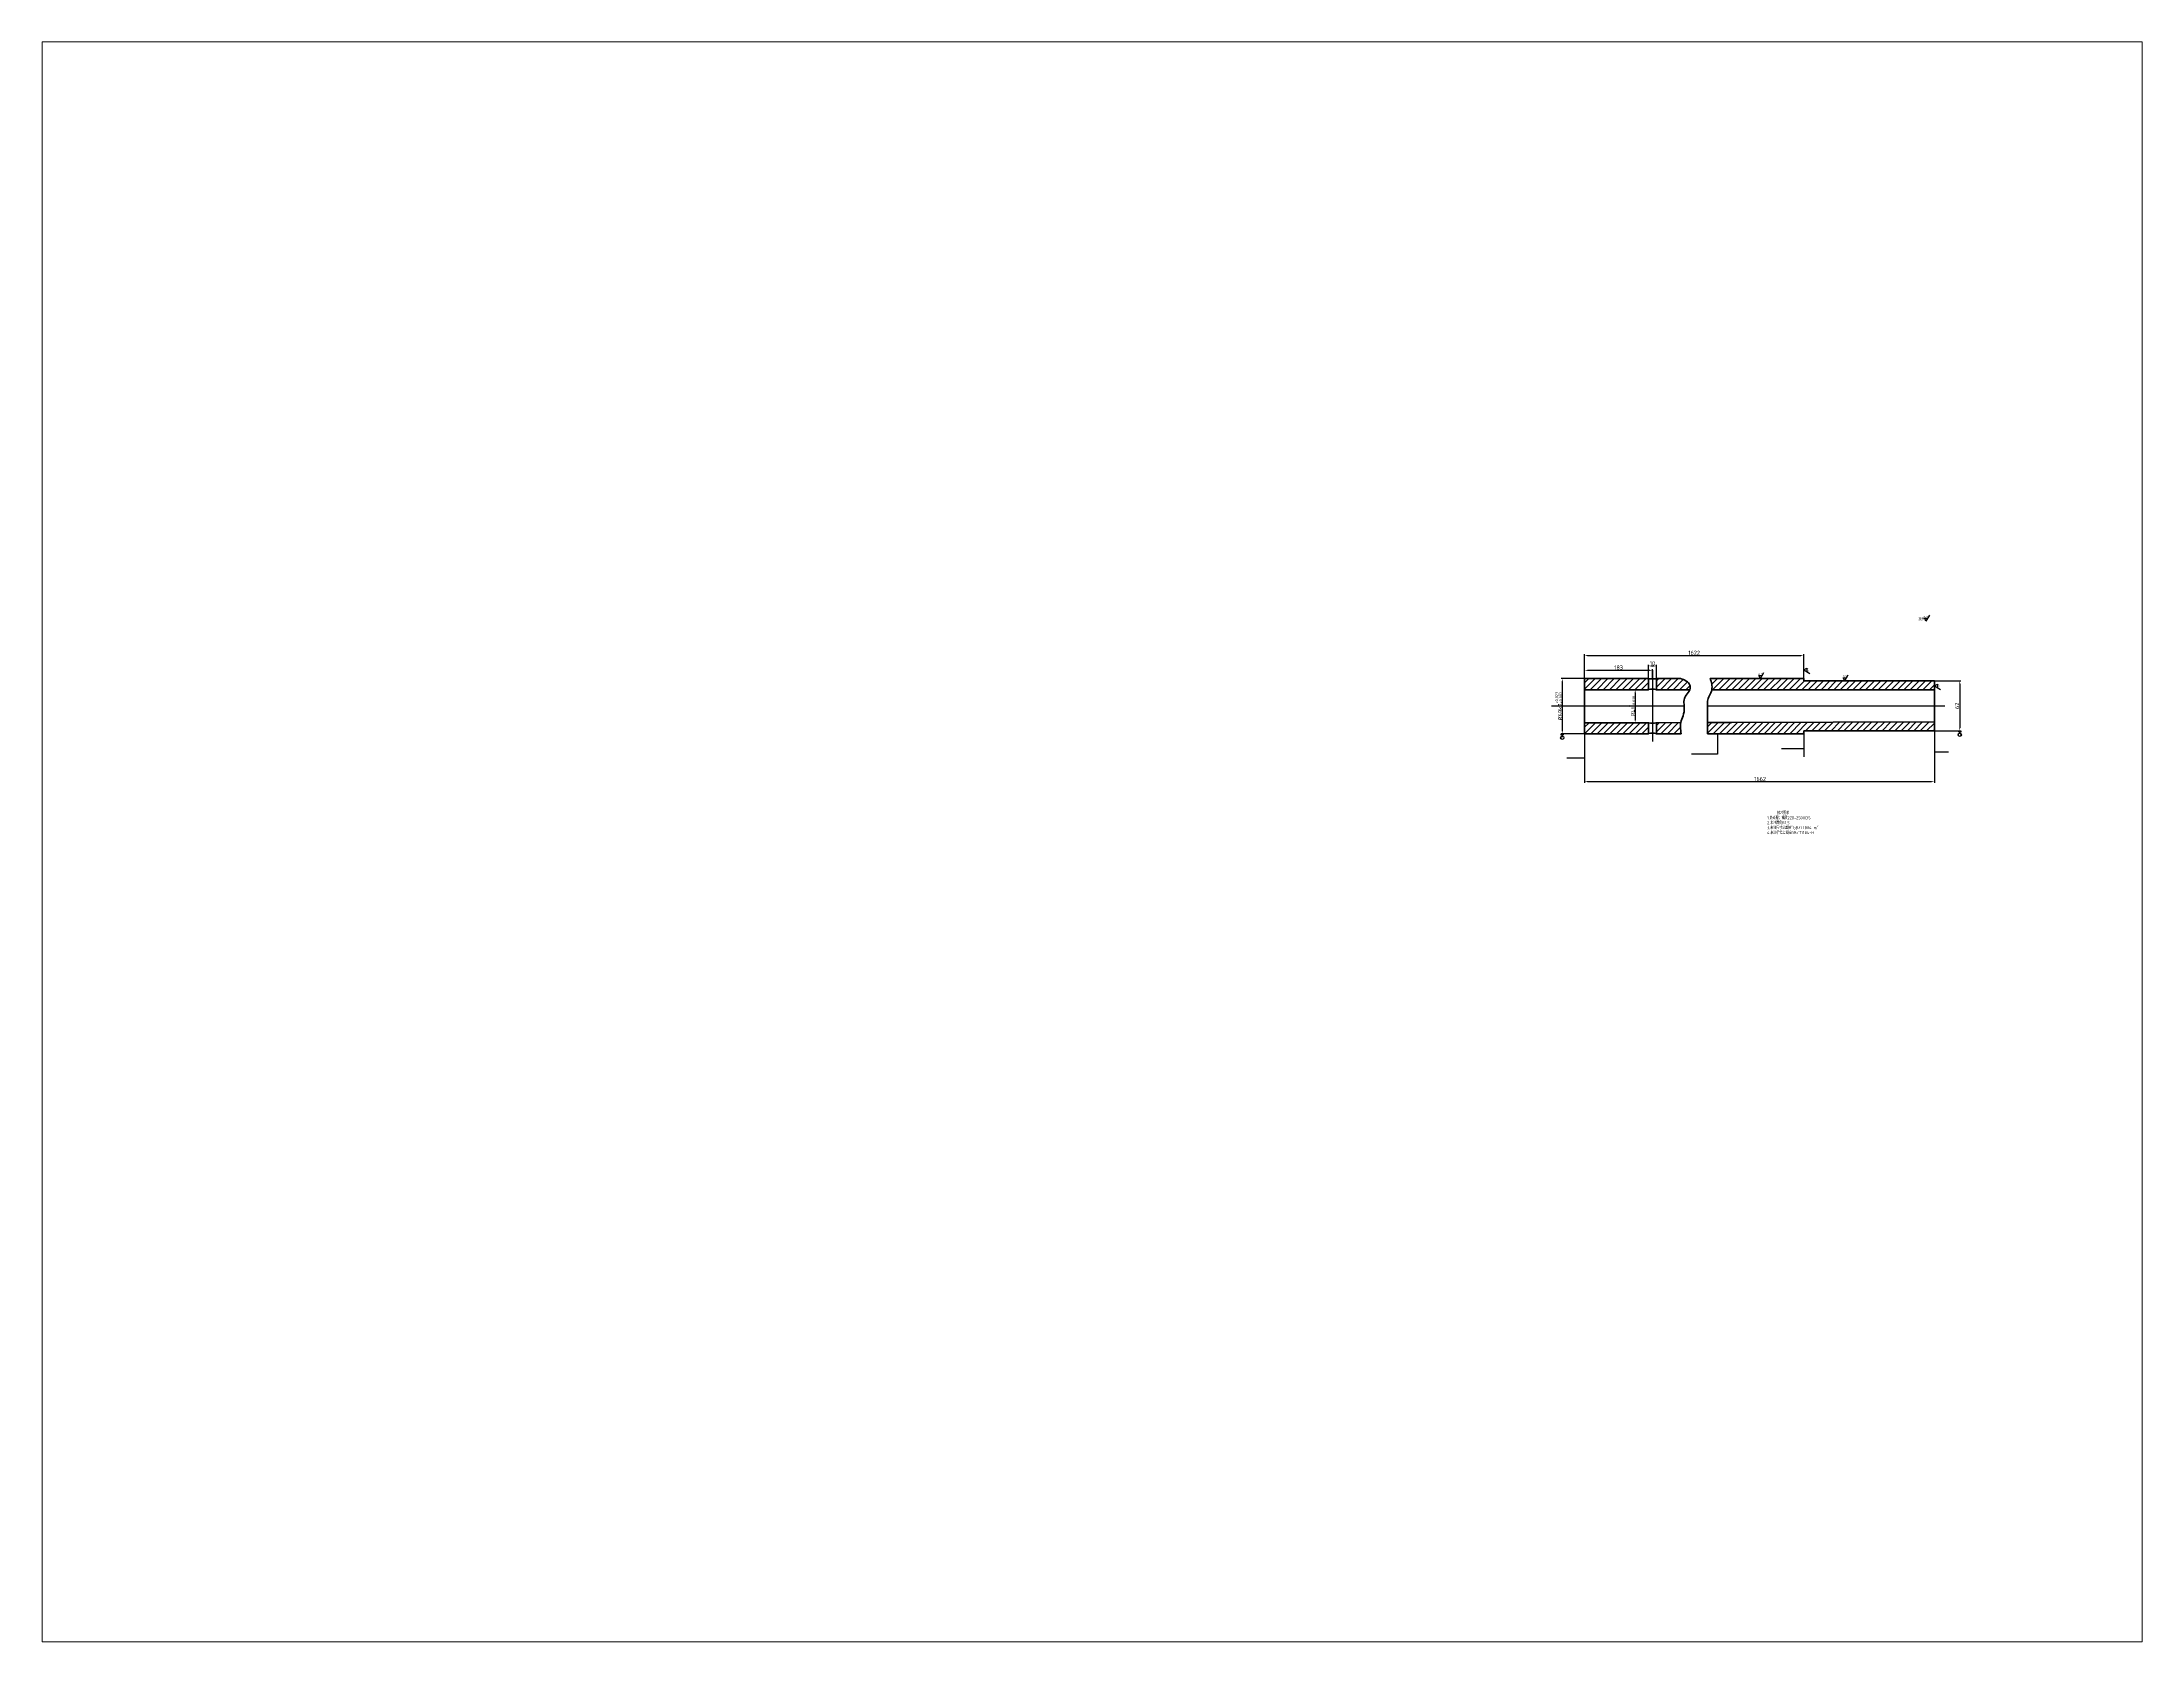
# Paper-space layout '布局1' of a CAD drawing. Header units: inches. Extents: x 1.05 to 9.45, y 0.8 to 7.2.
# The model-space entities are those that its viewports show. They can reach past a viewport. Long polylines and large blocks are cut down to what shows.
import ezdxf
from ezdxf.enums import TextEntityAlignment as Align

# ---------------------------------------------------------------- set-up
doc = ezdxf.new("R2010")
doc.units = ezdxf.units.IN
doc.header["$MEASUREMENT"] = 0
doc.linetypes.add('ACAD_ISO04W100', pattern=[30, 24, -3, 0, -3])
for name, color, linetype, lineweight in [('中心线层', 4, 'ACAD_ISO04W100', 25), ('文字层', 7, 'Continuous', 25), ('标注层', 3, 'Continuous', 25), ('粗实线层', 7, 'Continuous', 50), ('细实线层', 1, 'Continuous', 20)]:
    doc.layers.add(name, color=color, linetype=linetype, lineweight=lineweight)
doc.styles.get("Standard").update_dxf_attribs({"font": 'gbenor.shx', "bigfont": 'gbcbig.shx'})
doc.styles.add('工程字', font='gbenor.shx', dxfattribs={"bigfont": 'gbcbig.shx'})
doc.dimstyles.new('GB-3.5$0', dxfattribs={"dimscale": 1.5, "dimtxt": 3.5, "dimasz": 2.5, "dimexe": 1, "dimexo": 0, "dimgap": 0.5, "dimtad": 1, "dimdec": 0, "dimdsep": 46, "dimtxsty": 'Standard', "dimcen": 0, "dimclrt": 7, "dimadec": 0, "dimazin": 2, "dimtfac": 1, "dimtdec": 0, "dimtmove": 0, "dimatfit": 3, "dimfxl": 1, "dimarcsym": 0})
doc.dimstyles.new('GB-3.5$7', dxfattribs={"dimscale": 1.5, "dimtxt": 3.5, "dimasz": 2.5, "dimexe": 1, "dimexo": 0, "dimgap": 0.5, "dimtad": 1, "dimdec": 0, "dimdsep": 46, "dimtxsty": 'Standard', "dimcen": 0, "dimclrt": 7, "dimadec": 0, "dimazin": 2, "dimtfac": 1, "dimtdec": 0, "dimtmove": 0, "dimatfit": 3, "dimfxl": 1, "dimarcsym": 0})

# ---------------------------------------------------------------- blocks, each defined once
blk = doc.blocks.new('*D16')
at = {"layer": 'Defpoints', "color": 0}
for p in [(1525.6, 507.2), (1252.1, 478.6), (1525.6, 478.6)]:
    blk.add_point(p, dxfattribs=at)
at = {"layer": '标注层', "color": 0, "lineweight": -2}
for p, q in [((1252.1, 478.6), (1252.1, 508.7)), ((1255.8, 507.2), (1521.9, 507.2)), ((1525.6, 478.6), (1525.6, 508.7))]:
    blk.add_line(p, q, dxfattribs=at)
at = {"layer": '标注层', "color": 0}
for points in [[(1255.8, 507.9), (1255.8, 506.6), (1252.1, 507.2)], [(1521.9, 507.9), (1521.9, 506.6), (1525.6, 507.2)]]:
    blk.add_solid(points, dxfattribs=at)
at = {"layer": '标注层', "color": 7, "insert": (1388.9, 510.6), "char_height": 5.25, "attachment_point": 5}
blk.add_mtext('1622', dxfattribs=at)
blk = doc.blocks.new('*D22')
at = {"layer": 'Defpoints', "color": 0}
for p in [(1331.8, 478.7), (1341.8, 494.2), (1341.8, 478.7)]:
    blk.add_point(p, dxfattribs=at)
at = {"layer": '标注层', "color": 0, "lineweight": -2}
for p, q in [((1331.8, 478.7), (1331.8, 495.7)), ((1335.6, 494.2), (1338.1, 494.2)), ((1341.8, 478.7), (1341.8, 495.7))]:
    blk.add_line(p, q, dxfattribs=at)
at = {"layer": '标注层', "color": 0}
for points in [[(1335.6, 494.8), (1335.6, 493.5), (1331.8, 494.2)], [(1338.1, 494.8), (1338.1, 493.5), (1341.8, 494.2)]]:
    blk.add_solid(points, dxfattribs=at)
at = {"layer": '标注层', "color": 7, "insert": (1336.8, 497.5), "char_height": 5.25, "attachment_point": 5}
blk.add_mtext('10', dxfattribs=at)
blk = doc.blocks.new('*D23')
at = {"layer": 'Defpoints', "color": 0}
for p in [(1252.1, 478.6), (1224.3, 409.6), (1252.1, 409.6)]:
    blk.add_point(p, dxfattribs=at)
at = {"layer": '标注层', "color": 0, "lineweight": -2}
for p, q in [((1252.1, 478.6), (1222.8, 478.6)), ((1224.3, 474.9), (1224.3, 413.4)), ((1252.1, 409.6), (1222.8, 409.6))]:
    blk.add_line(p, q, dxfattribs=at)
at = {"layer": '标注层', "color": 0}
for points in [[(1223.7, 474.9), (1225, 474.9), (1224.3, 478.6)], [(1223.7, 413.4), (1225, 413.4), (1224.3, 409.6)]]:
    blk.add_solid(points, dxfattribs=at)
at = {"layer": '标注层', "color": 7, "insert": (1220, 444.1), "char_height": 5.25, "attachment_point": 5, "rotation": 90}
blk.add_mtext('%%C69k7{\\H0.7x;\\S+0.023^ +0.002;}', dxfattribs=at)
blk = doc.blocks.new('*D24')
at = {"layer": 'Defpoints', "color": 0}
for p in [(1328.2, 464.6), (1315.3, 423.4), (1328.3, 423.4)]:
    blk.add_point(p, dxfattribs=at)
at = {"layer": '标注层', "color": 0, "lineweight": -2}
for p, q in [((1328.2, 464.6), (1313.8, 464.6)), ((1315.3, 460.8), (1315.3, 427.1)), ((1328.3, 423.4), (1313.8, 423.4))]:
    blk.add_line(p, q, dxfattribs=at)
at = {"layer": '标注层', "color": 0}
for points in [[(1314.7, 460.8), (1316, 460.8), (1315.3, 464.6)], [(1314.7, 427.1), (1316, 427.1), (1315.3, 423.4)]]:
    blk.add_solid(points, dxfattribs=at)
at = {"layer": '标注层', "color": 7, "insert": (1311.2, 444), "char_height": 5.25, "attachment_point": 5, "rotation": 90}
blk.add_mtext('%%C41{\\H0.7x;\\S0^ -0.018;}', dxfattribs=at)
blk = doc.blocks.new('下基准')
at = {"layer": '标注层'}
blk.add_circle((0, -5), 2, dxfattribs=at)
at = {"layer": '粗实线层'}
for p, q in [((2, -1), (-2, -1)), ((0, -3), (0, -1))]:
    blk.add_line(p, q, dxfattribs=at)
at = {"layer": '文字层'}
blk.add_attdef('A', text='', height=3.5, dxfattribs=at).set_placement((0, -4.6), align=Align.MIDDLE_CENTER)
blk = doc.blocks.new('粗糙度')
at = {"layer": '标注层'}
for p, q in [((0, 0), (-2.2, 3.8)), ((-2.2, 3.8), (2.2, 3.8)), ((0, 0), (4.3, 7.5))]:
    blk.add_line(p, q, dxfattribs=at)
at = {"layer": '文字层'}
blk.add_attdef('3.2', text='', height=2.62, dxfattribs=at).set_placement((0, 5.4), align=Align.MIDDLE_CENTER)
blk = doc.blocks.new('右粗糙度')
at = {"layer": '标注层'}
for p, q in [((0, 0), (3.8, 2.2)), ((3.8, 2.2), (3.8, -2.2)), ((0, 0), (7.5, -4.3))]:
    blk.add_line(p, q, dxfattribs=at)
at = {"layer": '文字层'}
blk.add_attdef('3.2', text='', height=2.62, rotation=90, dxfattribs=at).set_placement((5, 0), align=Align.MIDDLE_CENTER)
blk = doc.blocks.new('*D28')
at = {"layer": 'Defpoints', "color": 0}
for p in [(1688.7, 475.6), (1688.7, 413.3), (1720.3, 413.3)]:
    blk.add_point(p, dxfattribs=at)
at = {"layer": '标注层', "color": 0, "lineweight": -2}
for p, q in [((1688.7, 475.6), (1721.8, 475.6)), ((1720.3, 471.9), (1720.3, 417)), ((1688.7, 413.3), (1721.8, 413.3))]:
    blk.add_line(p, q, dxfattribs=at)
at = {"layer": '标注层', "color": 0}
for points in [[(1719.7, 471.9), (1720.9, 471.9), (1720.3, 475.6)], [(1719.7, 417), (1720.9, 417), (1720.3, 413.3)]]:
    blk.add_solid(points, dxfattribs=at)
at = {"layer": '标注层', "color": 7, "insert": (1716.9, 444.5), "char_height": 5.25, "attachment_point": 5, "rotation": 90}
blk.add_mtext('62', dxfattribs=at)
blk = doc.blocks.new('*D29')
at = {"layer": 'Defpoints', "color": 0}
for p in [(1252.1, 409.6), (1688.7, 413.3), (1688.7, 349.9)]:
    blk.add_point(p, dxfattribs=at)
at = {"layer": '标注层', "color": 0, "lineweight": -2}
for p, q in [((1252.1, 409.6), (1252.1, 348.4)), ((1688.7, 413.3), (1688.7, 348.4)), ((1255.8, 349.9), (1685, 349.9))]:
    blk.add_line(p, q, dxfattribs=at)
at = {"layer": '标注层', "color": 0}
for points in [[(1255.8, 350.5), (1255.8, 349.2), (1252.1, 349.9)], [(1685, 350.5), (1685, 349.2), (1688.7, 349.9)]]:
    blk.add_solid(points, dxfattribs=at)
at = {"layer": '标注层', "color": 7, "insert": (1471.2, 353.2), "char_height": 5.25, "attachment_point": 5}
blk.add_mtext('1662', dxfattribs=at)
blk = doc.blocks.new('*D31')
at = {"layer": 'Defpoints', "color": 0}
for p in [(1252.1, 478.6), (1337, 488.8), (1337, 478.6)]:
    blk.add_point(p, dxfattribs=at)
at = {"layer": '标注层', "color": 0, "lineweight": -2}
for p, q in [((1252.1, 478.6), (1252.1, 490.3)), ((1255.8, 488.8), (1333.3, 488.8)), ((1337, 478.6), (1337, 490.3))]:
    blk.add_line(p, q, dxfattribs=at)
at = {"layer": '标注层', "color": 0}
for points in [[(1255.8, 489.4), (1255.8, 488.2), (1252.1, 488.8)], [(1333.3, 489.4), (1333.3, 488.2), (1337, 488.8)]]:
    blk.add_solid(points, dxfattribs=at)
at = {"layer": '标注层', "color": 7, "insert": (1294.6, 492.2), "char_height": 5.25, "attachment_point": 5}
blk.add_mtext('183', dxfattribs=at)

msp = doc.modelspace()

# ---------------------------------------------------------------- hatches: boundary and pattern name
at = {"layer": '标注层'}
h = msp.add_hatch(dxfattribs=at)
h.set_pattern_fill('ANSI31', color=256, scale=45, style=0)
h.set_pattern_definition([(45, (1252.068, 409.618), (-3.97748, 3.97748), [])])
h.paths.add_polyline_path([(1331.8, 478.6), (1252.1, 478.6), (1252.1, 464.6), (1331.8, 464.6)])
edge = h.paths.add_edge_path()
edge.add_spline(control_points=[(1383.5, 464.6), (1384, 466.4), (1384, 473.8), (1377, 476.6), (1372, 478.6)], knot_values=[0, 0, 0, 0, 5.736517, 19.891382, 19.891382, 19.891382, 19.891382], degree=3, periodic=0)
edge.add_line((1372, 478.6), (1341.8, 478.6))
edge.add_line((1341.8, 478.6), (1341.8, 464.6))
edge.add_line((1341.8, 464.6), (1383.5, 464.6))
edge = h.paths.add_edge_path()
edge.add_spline(control_points=[(1372.6, 409.6), (1371.9, 414.3), (1371.3, 419.1), (1372.1, 423.5)], knot_values=[63.519621, 63.519621, 63.519621, 63.519621, 77.311484, 77.311484, 77.311484, 77.311484], degree=3, periodic=0)
edge.add_line((1372.1, 423.5), (1341.8, 423.4))
edge.add_line((1341.8, 423.4), (1341.8, 409.6))
edge.add_line((1341.8, 409.6), (1372.3, 409.6))
edge.add_line((1372.3, 409.6), (1372.5, 409.9))
h.paths.add_polyline_path([(1331.8, 423.4), (1252.1, 423.2), (1252.1, 409.6), (1331.8, 409.6)])

# ---------------------------------------------------------------- linework, layer by layer
at = {"layer": '中心线层'}
for p, q in [((1337, 488.8), (1337, 399.8)), ((1211, 444.6), (1376.4, 444.6)), ((1405.5, 444.5), (1701.5, 444.5))]:
    msp.add_line(p, q, dxfattribs=at)
at = {"layer": '标注层'}
for p, q in [((1409.1, 477.6), (1410.2, 478.6)), ((1410.9, 471.4), (1418.1, 478.6)), ((1412, 464.5), (1426.1, 478.6)), ((1419.9, 464.5), (1434, 478.6)), ((1427.9, 464.5), (1442, 478.6)), ((1435.8, 464.5), (1449.9, 478.6)), ((1443.8, 464.5), (1457.9, 478.6)), ((1451.7, 464.5), (1465.8, 478.6)), ((1459.7, 464.5), (1473.8, 478.6)), ((1467.6, 464.5), (1481.8, 478.6)), ((1475.6, 464.5), (1489.7, 478.6)), ((1483.5, 464.5), (1497.7, 478.6)), ((1491.5, 464.5), (1505.6, 478.6)), ((1499.4, 464.5), (1513.6, 478.6)), ((1507.4, 464.5), (1521.5, 478.6)), ((1515.4, 464.5), (1526.5, 475.6)), ((1523.3, 464.5), (1534.4, 475.6)), ((1531.3, 464.5), (1542.4, 475.6)), ((1539.2, 464.5), (1550.3, 475.6)), ((1547.2, 464.5), (1558.3, 475.6)), ((1555.1, 464.5), (1566.3, 475.6)), ((1563.1, 464.5), (1574.2, 475.6)), ((1571, 464.5), (1582.2, 475.6)), ((1579, 464.5), (1590.1, 475.6)), ((1586.9, 464.5), (1598.1, 475.6)), ((1594.9, 464.5), (1606, 475.6)), ((1602.8, 464.5), (1614, 475.6)), ((1610.8, 464.5), (1621.9, 475.6)), ((1618.7, 464.5), (1629.9, 475.6)), ((1626.7, 464.5), (1637.9, 475.6)), ((1634.7, 464.5), (1645.8, 475.6)), ((1642.6, 464.5), (1653.8, 475.6)), ((1650.6, 464.5), (1661.7, 475.6)), ((1658.5, 464.5), (1669.7, 475.6)), ((1666.5, 464.5), (1677.6, 475.6)), ((1674.4, 464.5), (1685.6, 475.6)), ((1682.4, 464.5), (1688.6, 470.7)), ((1405.4, 418.2), (1410.9, 423.7)), ((1405.5, 410.3), (1418.9, 423.7)), ((1412.8, 409.6), (1426.8, 423.7)), ((1420.7, 409.6), (1434.8, 423.7)), ((1428.7, 409.6), (1442.8, 423.7)), ((1436.6, 409.6), (1450.8, 423.8)), ((1444.6, 409.6), (1458.7, 423.8)), ((1452.5, 409.6), (1466.7, 423.8)), ((1460.5, 409.6), (1474.7, 423.8)), ((1468.4, 409.6), (1482.7, 423.8)), ((1476.4, 409.6), (1490.6, 423.9)), ((1484.3, 409.6), (1498.6, 423.9)), ((1492.3, 409.6), (1506.6, 423.9)), ((1500.3, 409.6), (1514.5, 423.9)), ((1508.2, 409.6), (1522.5, 423.9)), ((1516.2, 409.6), (1530.5, 423.9)), ((1527.9, 413.4), (1538.5, 424)), ((1535.8, 413.4), (1546.4, 424)), ((1543.8, 413.4), (1554.4, 424)), ((1551.7, 413.3), (1562.4, 424)), ((1559.7, 413.3), (1570.4, 424)), ((1567.6, 413.3), (1578.3, 424.1)), ((1575.6, 413.3), (1586.3, 424.1)), ((1583.5, 413.3), (1594.3, 424.1)), ((1591.5, 413.3), (1602.3, 424.1)), ((1599.4, 413.3), (1610.2, 424.1)), ((1607.4, 413.3), (1618.2, 424.2)), ((1615.3, 413.3), (1626.2, 424.2)), ((1623.3, 413.3), (1634.1, 424.2)), ((1631.2, 413.3), (1642.1, 424.2)), ((1639.2, 413.3), (1650.1, 424.2)), ((1647.1, 413.3), (1658.1, 424.2)), ((1655.1, 413.3), (1666, 424.3)), ((1663, 413.3), (1674, 424.3)), ((1671, 413.3), (1682, 424.3)), ((1678.9, 413.3), (1688.7, 423)), ((1524.1, 409.6), (1525.6, 411.1)), ((1525.6, 409.6), (1525.6, 380.6)), ((1686.9, 413.3), (1688.7, 415.1)), ((1525.6, 380.6), (1525.6, 380.6))]:
    msp.add_line(p, q, dxfattribs=at)
at = {"layer": '粗实线层'}
for p, q in [((1252.1, 478.6), (1331.8, 478.6)), ((1252.1, 478.6), (1252.1, 409.6)), ((1331.8, 478.7), (1331.8, 464.6)), ((1341.8, 478.7), (1341.8, 464.6)), ((1341.8, 478.6), (1372, 478.6)), ((1408.7, 478.6), (1525.6, 478.6)), ((1525.6, 478.6), (1525.6, 475.6)), ((1525.6, 475.6), (1688.7, 475.6)), ((1688.6, 464.5), (1688.6, 475.6)), ((1252.1, 464.6), (1331.8, 464.6)), ((1341.8, 464.6), (1383.5, 464.6)), ((1410.9, 464.5), (1436.1, 464.5)), ((1436.1, 464.5), (1688.6, 464.5)), ((1688.6, 464.5), (1688.6, 444.4)), ((1252.1, 423.2), (1331.8, 423.4)), ((1331.8, 423.4), (1331.8, 409.6)), ((1341.8, 423.4), (1372.1, 423.5)), ((1341.8, 423.4), (1341.8, 409.6)), ((1405.4, 423.7), (1436.1, 423.7)), ((1436.1, 423.7), (1688.7, 424.3)), ((1688.7, 424.3), (1688.6, 444.4)), ((1688.7, 424.3), (1688.7, 413.3)), ((1252.1, 409.6), (1331.8, 409.6)), ((1341.8, 409.6), (1372.6, 409.6)), ((1405.5, 409.6), (1525.6, 409.6)), ((1525.6, 413.4), (1688.7, 413.3)), ((1525.6, 413.4), (1525.6, 409.6))]:
    msp.add_line(p, q, dxfattribs=at)
for centre in [(1336.8, 478.6), (1336.8, 423.4)]:
    msp.add_ellipse(centre, major_axis=(-5, 0), ratio=0.123333, start_param=6.283185, end_param=9.424778, dxfattribs=at)
at = {"layer": '粗实线层', "extrusion": (0, 0, -1)}
for centre in [(1336.8, 464.6), (1336.8, 409.6)]:
    msp.add_ellipse(centre, major_axis=(-5, 0), ratio=0.123333, start_param=6.283185, end_param=9.424778, dxfattribs=at)
at = {"layer": '粗实线层'}
for points in [[(1372, 478.6), (1383.5, 470.3), (1383.5, 464.6), (1379.1, 457.8), (1376.4, 451.8), (1376.4, 444.6), (1375.8, 434.3), (1372.6, 425.6), (1372.6, 409.6)], [(1408.7, 478.6), (1410.9, 471.4), (1410.9, 464.5), (1405.5, 450.1), (1405.5, 444.5), (1405.5, 431.6), (1405.5, 409.6)]]:
    msp.add_spline(points, degree=3, dxfattribs=at)
at = {"layer": '细实线层'}
msp.add_line((1372.3, 409.6), (1372.5, 409.9), dxfattribs=at)

# ---------------------------------------------------------------- block references
at = {"layer": '标注层'}
for name, p, values in [('粗糙度', (1678.6, 550), {'3.2': '12.5'}), ('粗糙度', (1471.7, 478.6), {'3.2': '6.3'}), ('右粗糙度', (1525.6, 489.2), {'3.2': '6.3'}), ('粗糙度', (1576.9, 475.6), {'3.2': '3.2'}), ('右粗糙度', (1688.6, 469.2), {'3.2': '3.2'}), ('下基准', (1224.3, 409.6), {'A': 'A'}), ('下基准', (1720.3, 413.3), {'A': 'B'})]:
    msp.add_blockref(name, p, dxfattribs=at).add_auto_attribs(values)

# ---------------------------------------------------------------- texts
at = {"layer": '标注层', "char_height": 3.7, "style": '工程字'}
for s, insert, width, attachment_point in [('其余', (1672.6, 552.7), 60.989, 5), ('     技术要求\\P1.热处理；调质220-250HBS\\P2.未注圆角R1.5\\P3.未注尺寸公差按"GB/T1804-m"\\P4.未注行位公差按GB/T1184-H', (1480, 298.5), 352.819, 4)]:
    msp.add_mtext(s, dxfattribs=dict(at, insert=insert, width=width, attachment_point=attachment_point))

# ---------------------------------------------------------------- dimensions: what is measured, and where the dimension line sits
at = {"layer": '标注层'}
for base, p1, p2, text, picture, middle in [((1525.6, 507.2), (1252.1, 478.6), (1525.6, 478.6), '1622', '*D16', (1388.9, 510.6)), ((1341.8, 494.2), (1331.8, 478.7), (1341.8, 478.7), '10', '*D22', (1336.8, 497.5)), ((1337, 488.8), (1252.1, 478.6), (1337, 478.6), '183', '*D31', (1294.6, 492.2))]:
    dim = msp.add_linear_dim(base=base, p1=p1, p2=p2, text=text, dimstyle='GB-3.5$0', dxfattribs=at)
    dim.commit()
    dim.dimension.update_dxf_attribs({"geometry": picture, "text_midpoint": middle})
for base, p1, p2, text, picture, middle in [((1224.3, 409.6), (1252.1, 478.6), (1252.1, 409.6), '%%C<>k7{\\H0.7x;\\S+0.023^ +0.002;}', '*D23', (1220, 444.1)), ((1315.3, 423.4), (1328.2, 464.6), (1328.3, 423.4), '%%C<>{\\H0.7x;\\S0^ -0.018;}', '*D24', (1311.2, 444))]:
    dim = msp.add_linear_dim(base=base, p1=p1, p2=p2, angle=90, text=text, dimstyle='GB-3.5$0', dxfattribs=at)
    dim.commit()
    dim.dimension.update_dxf_attribs({"geometry": picture, "text_midpoint": middle})
dim = msp.add_linear_dim(base=(1720.3, 413.3), p1=(1688.7, 475.6), p2=(1688.7, 413.3), angle=90, dimstyle='GB-3.5$0', dxfattribs=at)
dim.commit()
dim.dimension.update_dxf_attribs({"geometry": '*D28', "text_midpoint": (1716.9, 444.5)})
dim = msp.add_linear_dim(base=(1688.7, 349.9), p1=(1252.1, 409.6), p2=(1688.7, 413.3), text='1662', dimstyle='GB-3.5$0', dxfattribs=at)
dim.commit()
dim.dimension.update_dxf_attribs({"geometry": '*D29', "text_midpoint": (1471.2, 349.9), "dimtype": 160})

# ---------------------------------------------------------------- leaders
for points in [[(1418.1, 409.6), (1418.1, 384.3), (1385.8, 384.3)], [(1252.1, 379), (1230, 379)], [(1525.6, 390.8), (1498, 390.8)], [(1688.7, 387), (1706.2, 387)]]:
    msp.add_leader(points, dimstyle='GB-3.5$7', override={"dimgap": 0.5, "dimtad": 0}, dxfattribs=at)

psp = doc.layouts.new('布局1')

# ---------------------------------------------------------------- viewports
at = {"layer": '标注层'}
psp.add_viewport(center=(5.25, 4), size=(8.4, 6.4), view_center_point=(637.5775, 274.5292), view_height=1996.375358, dxfattribs=at)

doc.saveas('drawing.dxf')
